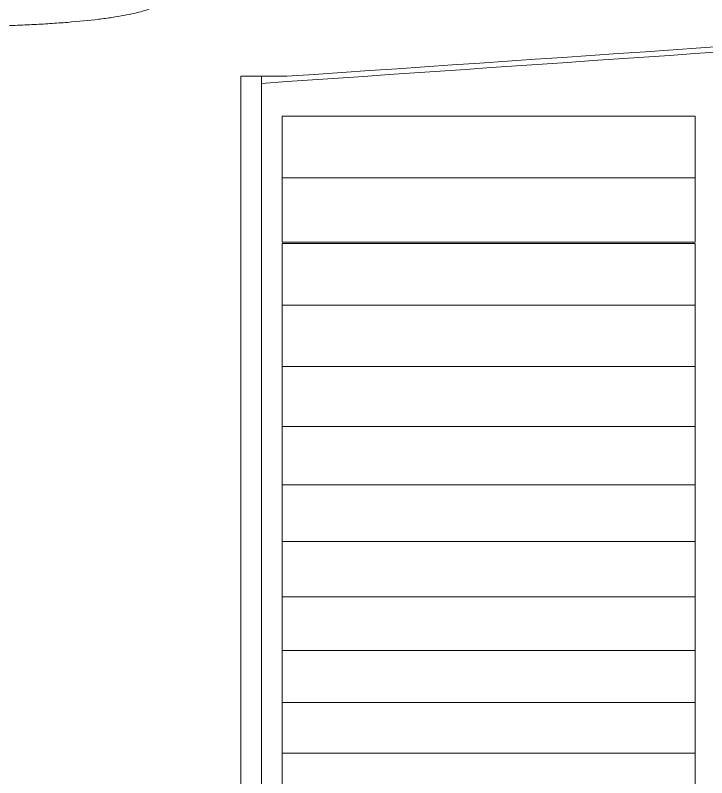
# Model space of a CAD drawing. Header units: millimetres. Extents: x 0 to 594, y 0 to 420.
# Drawn here: x 264.578 to 267.927, y 46.665 to 50.355 of the extents above; entities that cross this region are included whole.
import ezdxf

# ---------------------------------------------------------------- set-up
doc = ezdxf.new("R2010")
doc.units = ezdxf.units.MM
doc.layers.add('1', color=7, linetype='Continuous')

msp = doc.modelspace()

# ---------------------------------------------------------------- linework, layer by layer
at = {"layer": '1', "color": 7, "linetype": 'Continuous', "lineweight": 13}
for p, q in [((265.8928, 50.0592), (265.671, 50.0592)), ((265.771, 50.0244), (265.771, 50.0593)), ((265.771, 43.146), (265.771, 50.0244)), ((265.871, 49.5679), (265.871, 49.8659)), ((265.871, 49.8659), (267.871, 49.8659)), ((267.871, 49.5679), (267.871, 49.8659)), ((265.871, 49.2558), (265.871, 49.5679)), ((265.871, 49.5679), (267.871, 49.5679)), ((267.871, 49.2558), (267.871, 49.5679)), ((265.871, 49.2558), (267.871, 49.2558)), ((265.871, 48.9517), (265.871, 49.2498)), ((265.871, 49.2498), (267.871, 49.2498)), ((267.871, 48.9517), (267.871, 49.2498)), ((265.871, 48.6544), (265.871, 48.9517)), ((265.871, 48.9517), (267.871, 48.9517)), ((267.871, 48.6544), (267.871, 48.9517)), ((265.871, 48.3651), (265.871, 48.6544)), ((265.871, 48.6544), (267.871, 48.6544)), ((267.871, 48.3651), (267.871, 48.6544)), ((265.871, 48.0827), (265.871, 48.3651)), ((265.871, 48.3651), (267.871, 48.3651)), ((267.871, 48.0827), (267.871, 48.3651)), ((265.871, 47.8082), (265.871, 48.0827)), ((265.871, 48.0827), (267.871, 48.0827)), ((267.871, 47.8082), (267.871, 48.0827)), ((265.871, 47.5407), (265.871, 47.8082)), ((265.871, 47.8082), (267.871, 47.8082)), ((267.871, 47.5407), (267.871, 47.8082)), ((265.871, 47.2809), (265.871, 47.5407)), ((265.871, 47.5407), (267.871, 47.5407)), ((267.871, 47.2809), (267.871, 47.5407)), ((265.871, 47.0282), (265.871, 47.2809)), ((265.871, 47.2809), (267.871, 47.2809)), ((267.871, 47.0282), (267.871, 47.2809)), ((265.871, 46.7832), (265.871, 47.0282)), ((265.871, 47.0282), (267.871, 47.0282)), ((267.871, 46.7832), (267.871, 47.0282)), ((265.871, 46.5453), (265.871, 46.7832)), ((265.871, 46.7832), (267.871, 46.7832)), ((267.871, 46.5453), (267.871, 46.7832))]:
    msp.add_line(p, q, dxfattribs=at)
msp.add_ellipse((62.527, 1042.6321), major_axis=(-1731.6288, -0.0849), ratio=0.577215, start_param=1.688411, end_param=1.690708, dxfattribs=at)
for points, knots in [([(265.271, 50.4207), (265.271, 50.4128), (265.2644, 50.4049), (265.2453, 50.3934), (265.2375, 50.3896), (265.2186, 50.382), (265.2076, 50.3782), (265.1704, 50.3673), (265.1402, 50.3603), (265.0866, 50.3505), (265.0674, 50.3473), (265.026, 50.3411), (265.0042, 50.3382), (264.9355, 50.3298), (264.8854, 50.3248), (264.8038, 50.3183), (264.7754, 50.3162), (264.7177, 50.3125), (264.6588, 50.3091), (264.5975, 50.3064), (264.5507, 50.3046), (264.535, 50.3041), (264.5032, 50.3031), (264.4871, 50.3026), (264.4063, 50.3006), (264.341, 50.2998), (264.2749, 50.2998)], [0, 0, 0, 0, 0.125, 0.125, 0.1875, 0.1875, 0.25, 0.25, 0.375, 0.375, 0.4375, 0.4375, 0.5, 0.5, 0.625, 0.625, 0.6875, 0.6875, 0.75, 0.8125, 0.8125, 0.84375, 0.84375, 0.875, 0.875, 1, 1, 1, 1]), ([(265.671, 43.1563), (265.671, 43.1839), (265.671, 43.2903), (265.671, 43.6094), (265.671, 44.217), (265.671, 45.0115), (265.671, 46.0075), (265.671, 47.2054), (265.671, 48.6102), (265.671, 49.6988), (265.671, 50.0592)], [0, 0, 0, 0, 0.091483, 0.21812, 0.346206, 0.515858, 0.610111, 0.736264, 0.916066, 1, 1, 1, 1])]:
    msp.add_open_spline(points, degree=3, knots=knots, dxfattribs=at)
msp.add_open_spline([(270.171, 50.3548), (268.745, 50.2552), (267.3189, 50.1567), (265.8928, 50.0592)], degree=3, dxfattribs=at)

doc.saveas('drawing.dxf')
